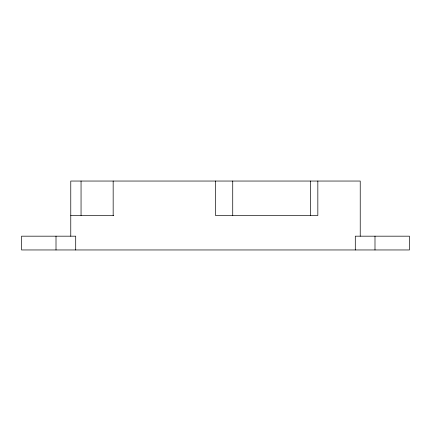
<?xml version="1.0" encoding="UTF-8"?>
<svg xmlns="http://www.w3.org/2000/svg" width="431" height="431" viewBox="0 0 431 431"><rect width="100%" height="100%" fill="white"/><g stroke="black" fill="none" stroke-linecap="round" stroke-linejoin="round"><path stroke-width="0.65" d="M70.77 215.5L113.752 215.5M374.992 236.177L374.992 249.958M360.23 236.177L360.23 181.042L70.77 181.042L70.77 236.177M355.295 249.958L355.295 236.177L409.45 236.177L409.45 249.958L21.55 249.958L21.55 236.177L75.705 236.177L75.705 249.958M317.836 181.042L317.836 215.5L215.5 215.5L215.5 181.042M310.568 181.042L310.568 215.5M232.729 181.042L232.729 215.721M113.164 181.042L113.164 215.5M81.05 181.042L81.05 215.5M56.008 236.177L56.008 249.958"/></g></svg>
